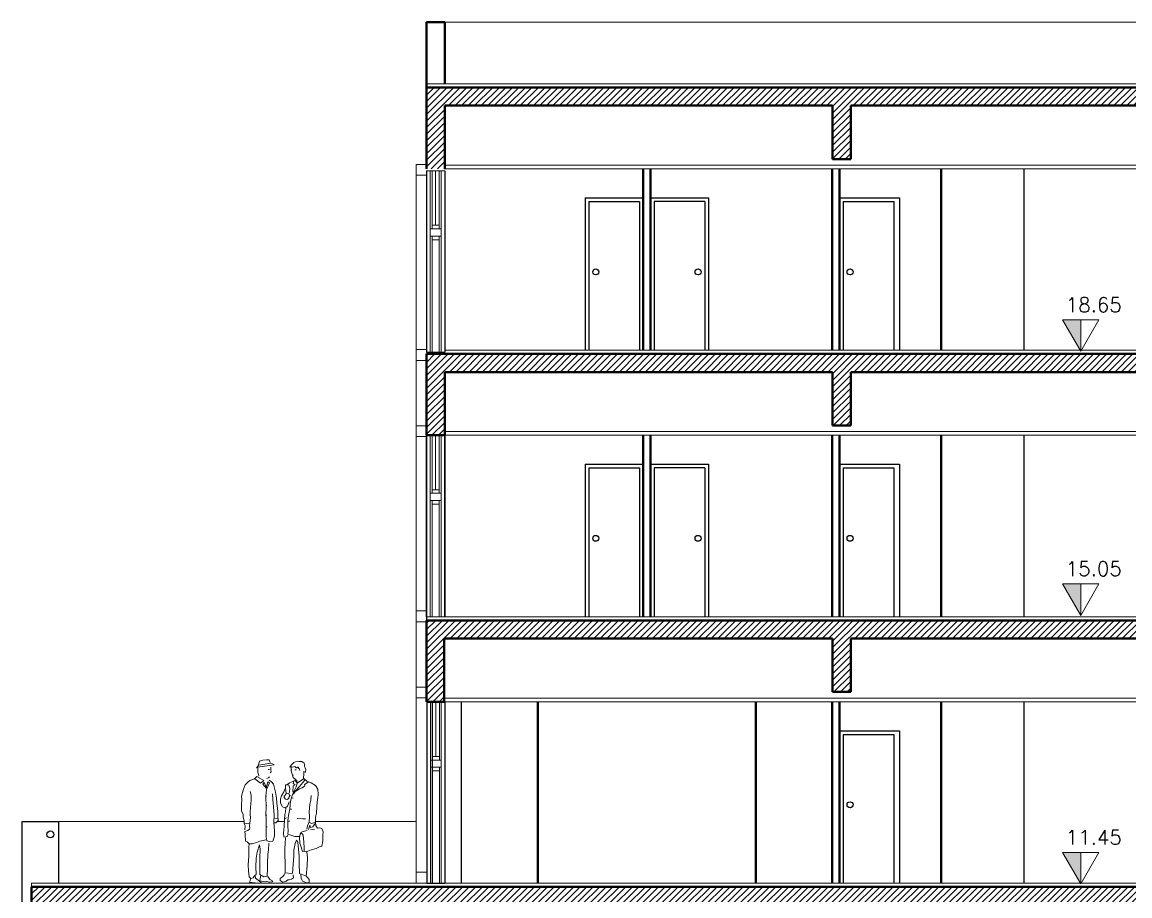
# Model space of a CAD drawing. Extents: x 1018 to 1352, y -109 to 184.
# Drawn here: x 1035.15 to 1050.4, y -85.64 to -73.61 of the extents above; entities that cross this region are included whole.
import ezdxf

# ---------------------------------------------------------------- set-up
doc = ezdxf.new("R2010")
doc.units = 0
doc.header["$LTSCALE"] = 0.5
for name, color, linetype, lineweight in [('Acotaciones', 9, 'CONTINUOUS', 9), ('Carpintería', 55, 'CONTINUOUS', 20), ('Detalles .05', 243, 'CONTINUOUS', 5), ('Detalles 01', 8, 'CONTINUOUS', 9), ('Muros corte', 7, 'CONTINUOUS', 40), ('Muros vista', 253, 'CONTINUOUS', 25), ('Pisos', 252, 'CONTINUOUS', 18), ('Punta 01', 6, 'CONTINUOUS', 9), ('Punta 015', 64, 'CONTINUOUS', 13), ('Punta 02', 11, 'CONTINUOUS', 20), ('Tratamiento pisos', 251, 'CONTINUOUS', 9), ('Vidrios', 147, 'CONTINUOUS', 13)]:
    doc.layers.add(name, color=color, linetype=linetype, lineweight=lineweight)
doc.styles.add('Texto 2 mm', font='simplex.shx', dxfattribs={"height": 0.2})

msp = doc.modelspace()

# ---------------------------------------------------------------- hatches: boundary and pattern name
at = {"layer": 'Detalles 01', "ltscale": 0.02}
h = msp.add_hatch(dxfattribs=at)
h.set_pattern_fill('ANSI31', color=256, scale=0.02, style=0)
h.set_pattern_definition([(45, (1205.456305, -121.36263), (-0.04490128, 0.04490128), [])])
h.paths.add_polyline_path([(1052.29, -74.758), (1057.41, -74.758), (1057.41, -75.493), (1057.66, -75.493), (1057.66, -74.758), (1062.995, -74.758), (1062.995, -75.493), (1063.245, -75.493), (1063.245, -74.758), (1068.635, -74.758), (1068.635, -75.628), (1068.875, -75.628), (1068.875, -74.508), (1040.722, -74.508), (1040.722, -75.628), (1040.972, -75.628), (1040.972, -74.758), (1046.311, -74.758), (1046.311, -75.493), (1046.561, -75.493), (1046.561, -74.758), (1052.04, -74.758), (1052.04, -75.493), (1052.29, -75.493)])
h.paths.add_polyline_path([(1052.04, -79.163), (1052.29, -79.163), (1052.29, -78.428), (1057.41, -78.428), (1057.41, -79.163), (1057.66, -79.163), (1057.66, -78.428), (1062.995, -78.428), (1062.995, -79.163), (1063.245, -79.163), (1063.245, -78.428), (1068.635, -78.428), (1068.635, -79.298), (1068.875, -79.298), (1068.875, -78.178), (1040.722, -78.178), (1040.722, -79.298), (1040.972, -79.298), (1040.972, -78.428), (1046.311, -78.428), (1046.311, -79.163), (1046.561, -79.163), (1046.561, -78.428), (1052.04, -78.428)])
h.paths.add_polyline_path([(1052.29, -82.098), (1057.41, -82.098), (1057.41, -82.833), (1057.66, -82.833), (1057.66, -82.098), (1062.995, -82.098), (1062.995, -82.833), (1063.245, -82.833), (1063.245, -82.098), (1068.635, -82.098), (1068.635, -82.968), (1068.875, -82.968), (1068.875, -81.848), (1040.722, -81.848), (1040.722, -82.968), (1040.962, -82.968), (1040.962, -82.098), (1046.311, -82.098), (1046.311, -82.833), (1046.561, -82.833), (1046.561, -82.098), (1052.04, -82.098), (1052.04, -82.833), (1052.29, -82.833)])
h.paths.add_polyline_path([(1052.04, -86.503), (1052.29, -86.503), (1052.29, -85.768), (1057.41, -85.768), (1057.41, -86.503), (1057.66, -86.503), (1057.66, -85.768), (1062.995, -85.768), (1062.995, -86.503), (1063.245, -86.503), (1063.245, -85.768), (1068.635, -85.768), (1068.635, -86.638), (1068.875, -86.638), (1068.875, -85.518), (1035.285, -85.518), (1035.285, -86.638), (1035.525, -86.638), (1035.525, -85.768), (1046.311, -85.768), (1046.311, -86.503), (1046.561, -86.503), (1046.561, -85.768), (1052.04, -85.768)])
h.paths.add_polyline_path([(1052.29, -89.438), (1057.41, -89.438), (1057.41, -90.173), (1057.66, -90.173), (1057.66, -89.438), (1062.995, -89.438), (1062.995, -90.173), (1063.245, -90.173), (1063.245, -89.438), (1068.635, -89.438), (1068.635, -90.308), (1068.875, -90.308), (1068.875, -89.188), (1035.285, -89.188), (1035.285, -90.308), (1035.525, -90.308), (1035.525, -89.438), (1046.311, -89.438), (1046.311, -90.173), (1046.561, -90.173), (1046.561, -89.438), (1052.04, -89.438), (1052.04, -90.173), (1052.29, -90.173)])
at = {"layer": 'Vidrios', "linetype": 'Continuous'}
for points in [[(1049.727, -77.71), (1049.511, -77.71), (1049.475, -77.71), (1049.727, -78.142)], [(1049.727, -81.347), (1049.511, -81.347), (1049.475, -81.347), (1049.727, -81.779)], [(1049.727, -85.047), (1049.511, -85.047), (1049.475, -85.047), (1049.727, -85.479)]]:
    msp.add_hatch(color=256, dxfattribs=at).paths.add_polyline_path(points)

# ---------------------------------------------------------------- linework, layer by layer
at = {"layer": 'Acotaciones', "linetype": 'Continuous'}
for p, q in [((1049.475, -77.71), (1049.979, -77.71)), ((1049.727, -78.142), (1049.475, -77.71)), ((1049.727, -78.142), (1049.979, -77.71)), ((1049.727, -77.71), (1049.727, -78.142)), ((1049.475, -81.347), (1049.979, -81.347)), ((1049.727, -81.779), (1049.475, -81.347)), ((1049.727, -81.779), (1049.979, -81.347)), ((1049.727, -81.347), (1049.727, -81.779)), ((1049.475, -85.047), (1049.979, -85.047)), ((1049.727, -85.479), (1049.475, -85.047)), ((1049.727, -85.479), (1049.979, -85.047)), ((1049.727, -85.047), (1049.727, -85.479))]:
    msp.add_line(p, q, dxfattribs=at)
at = {"layer": 'Carpintería'}
for p, q in [((1040.577, -75.567), (1040.577, -85.467)), ((1040.702, -75.567), (1040.577, -75.567)), ((1040.727, -75.717), (1040.577, -75.717)), ((1040.797, -75.655), (1040.797, -76.455)), ((1040.847, -75.655), (1040.847, -76.405)), ((1040.897, -75.655), (1040.897, -76.455)), ((1040.772, -76.455), (1040.772, -76.555)), ((1040.772, -76.455), (1040.922, -76.455)), ((1040.797, -76.405), (1040.897, -76.405)), ((1040.922, -76.455), (1040.922, -76.555)), ((1040.772, -76.555), (1040.922, -76.555)), ((1040.797, -76.555), (1040.797, -78.155)), ((1040.797, -76.605), (1040.897, -76.605)), ((1040.897, -76.555), (1040.897, -78.155)), ((1040.577, -78.117), (1040.727, -78.117)), ((1040.577, -78.267), (1040.702, -78.267)), ((1040.702, -79.167), (1040.577, -79.167)), ((1040.727, -79.267), (1040.727, -81.767)), ((1040.727, -79.317), (1040.577, -79.317)), ((1040.797, -79.298), (1040.797, -80.098)), ((1040.847, -79.298), (1040.847, -80.048)), ((1040.897, -79.298), (1040.897, -80.098)), ((1040.797, -80.048), (1040.897, -80.048)), ((1040.772, -80.098), (1040.772, -80.198)), ((1040.772, -80.098), (1040.922, -80.098)), ((1040.772, -80.198), (1040.922, -80.198)), ((1040.797, -80.198), (1040.797, -81.798)), ((1040.897, -80.198), (1040.897, -81.798)), ((1040.922, -80.098), (1040.922, -80.198)), ((1040.797, -80.248), (1040.897, -80.248)), ((1040.577, -81.717), (1040.727, -81.717)), ((1040.577, -81.867), (1040.702, -81.867)), ((1040.702, -82.767), (1040.577, -82.767)), ((1040.727, -82.917), (1040.577, -82.917)), ((1040.727, -82.867), (1040.727, -85.367)), ((1040.799, -82.972), (1040.799, -83.772)), ((1040.849, -82.972), (1040.849, -83.722)), ((1040.899, -82.972), (1040.899, -83.772)), ((1040.774, -83.772), (1040.774, -83.872)), ((1040.774, -83.772), (1040.924, -83.772)), ((1040.774, -83.872), (1040.924, -83.872)), ((1040.799, -83.722), (1040.899, -83.722)), ((1040.799, -83.872), (1040.799, -85.472)), ((1040.899, -83.872), (1040.899, -85.472)), ((1040.924, -83.772), (1040.924, -83.872)), ((1040.799, -83.922), (1040.899, -83.922)), ((1040.577, -85.317), (1040.727, -85.317)), ((1040.577, -85.467), (1040.702, -85.467))]:
    msp.add_line(p, q, dxfattribs=at)
at = {"layer": 'Detalles .05', "ltscale": 0.02}
msp.add_line((1040.974, -73.608), (1051.651, -73.608), dxfattribs=at)
at = {"layer": 'Detalles .05'}
for p, q in [((1040.772, -75.655), (1040.772, -76.455)), ((1040.922, -75.655), (1040.922, -76.455)), ((1040.772, -76.555), (1040.772, -78.155)), ((1040.922, -76.555), (1040.922, -78.155)), ((1040.772, -79.298), (1040.772, -80.098)), ((1040.922, -79.298), (1040.922, -80.098)), ((1040.772, -80.198), (1040.772, -81.798)), ((1040.922, -80.198), (1040.922, -81.798)), ((1040.774, -82.972), (1040.774, -83.772)), ((1040.924, -82.972), (1040.924, -83.772)), ((1040.774, -83.872), (1040.774, -85.472)), ((1040.924, -83.872), (1040.924, -85.472)), ((1035.654, -84.618), (1038.21, -84.618)), ((1038.666, -84.618), (1038.766, -84.618)), ((1039.195, -84.618), (1040.577, -84.618))]:
    msp.add_line(p, q, dxfattribs=at)
at = {"layer": 'Muros corte', "ltscale": 0.02}
for p, q in [((1040.722, -74.508), (1040.722, -73.608)), ((1040.722, -73.608), (1040.974, -73.608)), ((1040.974, -73.608), (1040.974, -74.458)), ((1040.722, -74.508), (1068.875, -74.508)), ((1040.722, -74.508), (1040.722, -75.628)), ((1040.972, -74.758), (1046.311, -74.758)), ((1040.972, -74.758), (1040.972, -75.628)), ((1046.311, -74.758), (1046.311, -75.493)), ((1046.561, -74.758), (1046.561, -75.493)), ((1046.561, -74.758), (1052.04, -74.758)), ((1043.705, -75.628), (1043.705, -78.128)), ((1043.805, -75.628), (1043.805, -78.128)), ((1046.305, -75.628), (1046.305, -78.128)), ((1046.561, -75.493), (1046.311, -75.493)), ((1046.405, -75.628), (1046.405, -78.128)), ((1047.805, -75.628), (1047.805, -78.128)), ((1040.722, -78.178), (1068.875, -78.178)), ((1040.722, -78.178), (1040.722, -79.298)), ((1040.972, -78.428), (1046.311, -78.428)), ((1040.972, -78.428), (1040.972, -79.298)), ((1046.311, -78.428), (1046.311, -79.163)), ((1046.561, -78.428), (1046.561, -79.163)), ((1046.561, -78.428), (1052.04, -78.428)), ((1046.561, -79.163), (1046.311, -79.163)), ((1040.972, -79.298), (1040.722, -79.298)), ((1043.705, -79.298), (1043.705, -81.798)), ((1043.805, -79.298), (1043.805, -81.798)), ((1046.305, -79.298), (1046.305, -81.798)), ((1046.405, -79.298), (1046.405, -81.798)), ((1047.805, -79.298), (1047.805, -81.798)), ((1040.722, -81.848), (1068.875, -81.848)), ((1040.722, -81.848), (1040.722, -82.968)), ((1040.962, -82.098), (1046.311, -82.098)), ((1040.962, -82.098), (1040.962, -82.968)), ((1046.311, -82.098), (1046.311, -82.833)), ((1046.561, -82.098), (1046.561, -82.833)), ((1046.561, -82.098), (1052.04, -82.098)), ((1046.561, -82.833), (1046.311, -82.833)), ((1040.722, -82.968), (1040.962, -82.968)), ((1042.255, -82.968), (1042.255, -85.468)), ((1045.255, -82.968), (1045.255, -85.468)), ((1046.305, -82.968), (1046.305, -85.468)), ((1046.405, -82.968), (1046.405, -85.468)), ((1047.805, -82.968), (1047.805, -85.468)), ((1035.285, -85.518), (1068.875, -85.518)), ((1035.285, -85.518), (1035.285, -86.638))]:
    msp.add_line(p, q, dxfattribs=at)
at = {"layer": 'Muros vista', "ltscale": 0.02}
for p, q in [((1048.945, -75.628), (1048.945, -78.128)), ((1042.905, -76.028), (1042.905, -78.128)), ((1042.905, -76.028), (1043.705, -76.028)), ((1042.955, -76.078), (1042.955, -78.128)), ((1042.955, -76.078), (1043.655, -76.078)), ((1043.655, -76.078), (1043.655, -78.128)), ((1043.805, -76.028), (1044.605, -76.028)), ((1044.555, -76.078), (1043.855, -76.078)), ((1043.855, -76.078), (1043.855, -78.128)), ((1044.555, -76.078), (1044.555, -78.128)), ((1044.605, -76.028), (1044.605, -78.128)), ((1046.405, -76.028), (1047.235, -76.028)), ((1046.455, -76.078), (1046.455, -78.128)), ((1046.455, -76.078), (1047.155, -76.078)), ((1047.155, -76.078), (1047.155, -78.128)), ((1047.235, -76.028), (1047.235, -78.128)), ((1040.972, -79.248), (1040.972, -81.748)), ((1040.972, -81.798), (1040.972, -79.248)), ((1040.722, -81.798), (1040.722, -79.298)), ((1048.945, -79.298), (1048.945, -81.798)), ((1042.905, -79.698), (1042.905, -81.798)), ((1042.905, -79.698), (1043.705, -79.698)), ((1042.955, -79.748), (1042.955, -81.798)), ((1042.955, -79.748), (1043.655, -79.748)), ((1043.655, -79.748), (1043.655, -81.798)), ((1043.805, -79.698), (1044.605, -79.698)), ((1044.555, -79.748), (1043.855, -79.748)), ((1043.855, -79.748), (1043.855, -81.798)), ((1044.555, -79.748), (1044.555, -81.798)), ((1044.605, -79.698), (1044.605, -81.798)), ((1046.405, -79.698), (1047.235, -79.698)), ((1046.455, -79.748), (1046.455, -81.798)), ((1046.455, -79.748), (1047.155, -79.748)), ((1047.155, -79.748), (1047.155, -81.798)), ((1047.235, -79.698), (1047.235, -81.798)), ((1040.722, -81.798), (1040.722, -81.848)), ((1040.805, -85.468), (1040.805, -82.968)), ((1041.205, -85.468), (1041.205, -82.968)), ((1048.945, -82.968), (1048.945, -85.468)), ((1046.405, -83.368), (1047.235, -83.368)), ((1047.235, -83.368), (1047.235, -85.468)), ((1046.455, -83.418), (1046.455, -85.468)), ((1046.455, -83.418), (1047.155, -83.418)), ((1047.155, -83.418), (1047.155, -85.468)), ((1035.154, -92.808), (1035.154, -84.618)), ((1035.154, -84.618), (1035.654, -84.618)), ((1035.654, -84.618), (1035.654, -85.468))]:
    msp.add_line(p, q, dxfattribs=at)
at = {"layer": 'Muros vista'}
for p, q in [((1040.722, -75.655), (1040.722, -78.155)), ((1040.972, -75.655), (1040.972, -78.155)), ((1040.722, -79.298), (1040.722, -81.798)), ((1040.972, -79.298), (1040.972, -81.798)), ((1040.724, -82.972), (1040.724, -85.472)), ((1040.974, -82.972), (1040.974, -85.472))]:
    msp.add_line(p, q, dxfattribs=at)
at = {"layer": 'Muros vista', "ltscale": 0.02}
for centre, radius in [((1043.052, -77.048), 0.0411), ((1044.459, -77.048), 0.0411), ((1046.552, -77.048), 0.0411), ((1043.052, -80.718), 0.0411), ((1044.459, -80.718), 0.0411), ((1046.552, -80.718), 0.0411), ((1046.552, -84.388), 0.0411), ((1035.543, -84.797), 0.0476)]:
    msp.add_circle(centre, radius, dxfattribs=at)
at = {"layer": 'Pisos', "ltscale": 0.02}
for p, q in [((1040.722, -74.458), (1068.875, -74.458)), ((1040.972, -78.128), (1068.635, -78.128)), ((1040.722, -81.798), (1068.635, -81.798)), ((1035.285, -85.468), (1068.635, -85.468)), ((1035.285, -85.518), (1035.285, -85.468))]:
    msp.add_line(p, q, dxfattribs=at)
at = {"layer": 'Punta 01'}
for p, q in [((1038.379, -83.879), (1038.402, -83.854)), ((1038.396, -83.872), (1038.624, -83.837)), ((1038.402, -83.854), (1038.408, -83.838)), ((1038.42, -83.787), (1038.409, -83.836)), ((1038.413, -83.844), (1038.577, -83.816)), ((1038.466, -83.773), (1038.42, -83.787)), ((1038.52, -83.769), (1038.466, -83.773)), ((1038.554, -83.77), (1038.52, -83.769)), ((1038.571, -83.805), (1038.554, -83.77)), ((1038.577, -83.816), (1038.623, -83.835)), ((1038.578, -83.884), (1038.58, -83.87)), ((1038.858, -83.842), (1038.838, -83.869)), ((1038.838, -83.869), (1038.859, -83.865)), ((1038.859, -83.865), (1038.857, -83.919)), ((1038.893, -83.807), (1038.858, -83.842)), ((1038.867, -83.865), (1038.875, -83.87)), ((1038.875, -83.87), (1038.907, -83.862)), ((1038.939, -83.789), (1038.893, -83.807)), ((1038.907, -83.862), (1038.926, -83.878)), ((1038.969, -83.79), (1038.939, -83.789)), ((1038.944, -83.872), (1038.951, -83.868)), ((1038.951, -83.868), (1038.958, -83.871)), ((1038.958, -83.871), (1038.96, -83.883)), ((1039.004, -83.79), (1038.969, -83.79)), ((1039.038, -83.815), (1039.004, -83.79)), ((1039.04, -83.832), (1039.038, -83.815)), ((1039.041, -83.859), (1039.04, -83.832)), ((1039.05, -83.88), (1039.041, -83.859)), ((1038.352, -84.031), (1038.383, -83.997)), ((1038.397, -83.873), (1038.379, -83.879)), ((1038.383, -83.997), (1038.482, -84.055)), ((1038.4, -83.882), (1038.396, -83.872)), ((1038.399, -83.943), (1038.4, -83.882)), ((1038.412, -83.984), (1038.399, -83.943)), ((1038.412, -83.996), (1038.412, -83.984)), ((1038.521, -84.027), (1038.546, -84.015)), ((1038.541, -83.902), (1038.561, -83.902)), ((1038.546, -84.015), (1038.56, -84.002)), ((1038.571, -83.95), (1038.581, -83.933)), ((1038.577, -83.907), (1038.578, -83.884)), ((1038.581, -83.933), (1038.577, -83.907)), ((1038.857, -83.919), (1038.885, -84.014)), ((1038.858, -83.904), (1038.868, -83.905)), ((1038.878, -83.981), (1038.881, -83.982)), ((1038.881, -83.982), (1038.892, -83.982)), ((1038.885, -84.014), (1038.915, -84.034)), ((1038.908, -83.907), (1038.926, -83.908)), ((1038.926, -83.878), (1038.935, -83.878)), ((1038.935, -83.878), (1038.944, -83.872)), ((1038.96, -83.883), (1038.972, -83.898)), ((1038.972, -83.898), (1038.975, -83.914)), ((1039.03, -84.022), (1039.031, -83.964)), ((1039.072, -84.062), (1039.03, -84.022)), ((1039.031, -83.964), (1039.033, -83.928)), ((1039.033, -83.928), (1039.05, -83.937)), ((1039.062, -83.907), (1039.05, -83.88)), ((1039.05, -83.937), (1039.056, -83.934)), ((1039.056, -83.934), (1039.062, -83.907)), ((1038.198, -84.188), (1038.223, -84.115)), ((1038.223, -84.115), (1038.243, -84.095)), ((1038.243, -84.095), (1038.266, -84.072)), ((1038.266, -84.072), (1038.291, -84.055)), ((1038.291, -84.055), (1038.352, -84.031)), ((1038.436, -84.089), (1038.356, -84.029)), ((1038.482, -84.055), (1038.436, -84.089)), ((1038.488, -84.076), (1038.467, -84.105)), ((1038.467, -84.105), (1038.516, -84.158)), ((1038.487, -84.082), (1038.512, -84.141)), ((1038.519, -84.176), (1038.507, -84.268)), ((1038.516, -84.158), (1038.536, -84.07)), ((1038.561, -84.086), (1038.519, -84.176)), ((1038.536, -84.07), (1038.561, -84.086)), ((1038.588, -84.073), (1038.553, -84.05)), ((1038.616, -84.106), (1038.588, -84.073)), ((1038.642, -84.213), (1038.616, -84.106)), ((1038.755, -84.212), (1038.774, -84.166)), ((1038.774, -84.166), (1038.782, -84.153)), ((1038.782, -84.115), (1038.805, -84.115)), ((1038.782, -84.15), (1038.782, -84.115)), ((1038.783, -84.205), (1038.782, -84.15)), ((1038.805, -84.115), (1038.809, -84.108)), ((1038.805, -84.115), (1038.826, -84.119)), ((1038.809, -84.108), (1038.834, -84.087)), ((1038.826, -84.119), (1038.839, -84.161)), ((1038.834, -84.087), (1038.879, -84.066)), ((1038.839, -84.161), (1038.837, -84.215)), ((1038.879, -84.066), (1038.907, -84.055)), ((1038.886, -84.126), (1038.881, -84.21)), ((1038.896, -84.062), (1038.886, -84.097)), ((1038.886, -84.097), (1038.913, -84.113)), ((1038.913, -84.113), (1038.886, -84.126)), ((1038.927, -84.143), (1038.9, -84.198)), ((1038.911, -84.055), (1038.94, -84.092)), ((1038.915, -84.034), (1038.934, -84.055)), ((1038.972, -84.136), (1038.916, -84.195)), ((1038.923, -84.199), (1038.973, -84.167)), ((1038.932, -84.126), (1038.927, -84.143)), ((1038.941, -84.093), (1038.932, -84.126)), ((1038.934, -84.055), (1038.941, -84.093)), ((1039.029, -84.033), (1038.94, -84.092)), ((1039.018, -84.083), (1038.972, -84.136)), ((1038.973, -84.167), (1039.01, -84.155)), ((1039.01, -84.155), (1039.046, -84.129)), ((1039.047, -84.047), (1039.018, -84.083)), ((1039.043, -84.11), (1039.052, -84.104)), ((1039.046, -84.129), (1039.043, -84.11)), ((1039.052, -84.104), (1039.096, -84.072)), ((1039.135, -84.088), (1039.072, -84.062)), ((1039.194, -84.121), (1039.135, -84.088)), ((1039.224, -84.175), (1039.194, -84.121)), ((1039.229, -84.248), (1039.224, -84.175)), ((1038.175, -84.383), (1038.178, -84.322)), ((1038.176, -84.268), (1038.198, -84.188)), ((1038.178, -84.322), (1038.176, -84.268)), ((1038.306, -84.258), (1038.294, -84.204)), ((1038.303, -84.369), (1038.305, -84.323)), ((1038.305, -84.323), (1038.306, -84.296)), ((1038.306, -84.296), (1038.306, -84.258)), ((1038.507, -84.268), (1038.515, -84.428)), ((1038.514, -84.268), (1038.52, -84.268)), ((1038.606, -84.316), (1038.6, -84.238)), ((1038.613, -84.418), (1038.606, -84.316)), ((1038.655, -84.298), (1038.642, -84.213)), ((1038.661, -84.368), (1038.655, -84.298)), ((1038.709, -84.365), (1038.713, -84.308)), ((1038.713, -84.308), (1038.727, -84.267)), ((1038.727, -84.267), (1038.755, -84.212)), ((1038.776, -84.255), (1038.762, -84.283)), ((1038.763, -84.26), (1038.763, -84.289)), ((1038.763, -84.289), (1038.782, -84.312)), ((1038.79, -84.232), (1038.776, -84.255)), ((1038.782, -84.312), (1038.807, -84.314)), ((1038.795, -84.237), (1038.783, -84.205)), ((1038.826, -84.23), (1038.795, -84.237)), ((1038.807, -84.314), (1038.828, -84.297)), ((1038.824, -84.29), (1038.833, -84.263)), ((1038.837, -84.215), (1038.825, -84.232)), ((1038.833, -84.263), (1038.826, -84.23)), ((1038.828, -84.297), (1038.844, -84.256)), ((1038.871, -84.259), (1038.851, -84.338)), ((1038.9, -84.198), (1038.871, -84.259)), ((1038.876, -84.294), (1038.882, -84.3)), ((1038.882, -84.3), (1038.882, -84.294)), ((1038.916, -84.195), (1038.892, -84.24)), ((1038.902, -84.208), (1038.923, -84.199)), ((1039.115, -84.386), (1039.129, -84.321)), ((1039.129, -84.321), (1039.133, -84.262)), ((1039.215, -84.343), (1039.226, -84.293)), ((1039.226, -84.293), (1039.229, -84.248)), ((1038.176, -84.471), (1038.175, -84.383)), ((1038.195, -84.521), (1038.176, -84.471)), ((1038.293, -84.489), (1038.299, -84.428)), ((1038.299, -84.428), (1038.303, -84.369)), ((1038.515, -84.428), (1038.511, -84.516)), ((1038.518, -84.396), (1038.524, -84.396)), ((1038.625, -84.533), (1038.613, -84.418)), ((1038.676, -84.482), (1038.661, -84.368)), ((1038.675, -84.543), (1038.676, -84.482)), ((1038.737, -84.415), (1038.709, -84.365)), ((1038.77, -84.43), (1038.737, -84.415)), ((1038.785, -84.431), (1038.77, -84.43)), ((1038.781, -84.484), (1038.785, -84.431)), ((1038.782, -84.432), (1038.807, -84.407)), ((1038.807, -84.407), (1038.832, -84.348)), ((1038.839, -84.445), (1038.822, -84.536)), ((1038.851, -84.338), (1038.839, -84.445)), ((1038.85, -84.448), (1038.858, -84.453)), ((1038.858, -84.453), (1038.859, -84.446)), ((1039.108, -84.486), (1039.115, -84.386)), ((1039.205, -84.498), (1039.212, -84.423)), ((1039.212, -84.423), (1039.215, -84.343)), ((1038.198, -84.559), (1038.195, -84.521)), ((1038.209, -84.609), (1038.198, -84.559)), ((1038.211, -84.647), (1038.209, -84.609)), ((1038.283, -84.68), (1038.292, -84.606)), ((1038.292, -84.523), (1038.293, -84.489)), ((1038.296, -84.562), (1038.292, -84.523)), ((1038.292, -84.606), (1038.296, -84.562)), ((1038.511, -84.516), (1038.512, -84.578)), ((1038.512, -84.578), (1038.512, -84.736)), ((1038.516, -84.533), (1038.522, -84.533)), ((1038.619, -84.628), (1038.625, -84.533)), ((1038.629, -84.747), (1038.619, -84.628)), ((1038.623, -84.576), (1038.677, -84.574)), ((1038.63, -84.636), (1038.649, -84.635)), ((1038.649, -84.635), (1038.678, -84.606)), ((1038.678, -84.606), (1038.675, -84.543)), ((1038.762, -84.687), (1038.768, -84.59)), ((1038.768, -84.59), (1038.771, -84.522)), ((1038.792, -84.57), (1038.768, -84.58)), ((1038.771, -84.522), (1038.781, -84.484)), ((1038.814, -84.605), (1038.813, -84.682)), ((1038.822, -84.536), (1038.814, -84.605)), ((1038.822, -84.612), (1038.83, -84.62)), ((1038.83, -84.62), (1038.833, -84.61)), ((1038.94, -84.575), (1039.019, -84.584)), ((1039.019, -84.584), (1039.053, -84.584)), ((1039.085, -84.678), (1039.107, -84.623)), ((1039.137, -84.644), (1039.103, -84.629)), ((1039.107, -84.623), (1039.109, -84.553)), ((1039.109, -84.553), (1039.108, -84.486)), ((1039.186, -84.634), (1039.137, -84.644)), ((1039.195, -84.565), (1039.205, -84.498)), ((1039.195, -84.634), (1039.195, -84.565)), ((1039.198, -84.674), (1039.195, -84.634)), ((1038.211, -84.648), (1038.286, -84.641)), ((1038.226, -84.68), (1038.211, -84.647)), ((1038.218, -84.732), (1038.226, -84.68)), ((1038.22, -84.757), (1038.262, -84.744)), ((1038.225, -84.799), (1038.22, -84.757)), ((1038.262, -84.744), (1038.285, -84.726)), ((1038.291, -84.706), (1038.283, -84.68)), ((1038.285, -84.726), (1038.291, -84.706)), ((1038.512, -84.736), (1038.515, -84.828)), ((1038.52, -84.693), (1038.526, -84.693)), ((1038.628, -84.822), (1038.629, -84.747)), ((1038.753, -84.781), (1038.762, -84.687)), ((1038.757, -84.828), (1038.753, -84.781)), ((1038.813, -84.682), (1038.815, -84.745)), ((1038.815, -84.745), (1038.814, -84.793)), ((1038.981, -84.791), (1038.994, -84.768)), ((1038.994, -84.768), (1039.023, -84.805)), ((1039.004, -84.762), (1039.078, -84.742)), ((1039.073, -84.724), (1039.085, -84.678)), ((1039.098, -84.727), (1039.117, -84.668)), ((1039.117, -84.668), (1039.122, -84.703)), ((1039.122, -84.703), (1039.157, -84.693)), ((1039.122, -84.732), (1039.181, -84.722)), ((1039.157, -84.693), (1039.186, -84.653)), ((1039.221, -84.711), (1039.198, -84.674)), ((1039.253, -84.707), (1039.221, -84.711)), ((1039.282, -84.717), (1039.253, -84.707)), ((1039.299, -84.759), (1039.282, -84.717)), ((1039.296, -84.807), (1039.299, -84.759)), ((1038.229, -84.891), (1038.225, -84.799)), ((1038.251, -84.898), (1038.229, -84.891)), ((1038.281, -84.924), (1038.251, -84.898)), ((1038.276, -84.974), (1038.281, -84.924)), ((1038.28, -84.924), (1038.32, -84.924)), ((1038.32, -84.924), (1038.379, -84.91)), ((1038.379, -84.91), (1038.428, -84.89)), ((1038.428, -84.89), (1038.472, -84.88)), ((1038.472, -84.88), (1038.507, -84.87)), ((1038.515, -84.828), (1038.521, -84.886)), ((1038.521, -84.886), (1038.561, -84.894)), ((1038.544, -85.009), (1038.551, -84.917)), ((1038.561, -84.894), (1038.605, -84.889)), ((1038.605, -84.889), (1038.628, -84.822)), ((1038.776, -84.833), (1038.757, -84.828)), ((1038.772, -84.993), (1038.775, -84.917)), ((1038.775, -84.917), (1038.779, -84.844)), ((1038.796, -84.823), (1038.776, -84.833)), ((1038.814, -84.812), (1038.796, -84.823)), ((1038.814, -84.793), (1038.91, -84.823)), ((1038.893, -85.015), (1038.912, -84.92)), ((1038.91, -84.823), (1038.969, -84.827)), ((1038.912, -84.92), (1038.931, -84.876)), ((1038.931, -84.876), (1038.948, -84.901)), ((1038.948, -84.901), (1038.96, -85.005)), ((1038.971, -84.84), (1038.981, -84.791)), ((1038.979, -84.917), (1038.971, -84.84)), ((1039, -84.988), (1038.979, -84.917)), ((1039.023, -84.805), (1039.031, -84.904)), ((1039.031, -84.904), (1039.037, -84.981)), ((1039.281, -84.958), (1039.292, -84.887)), ((1039.292, -84.887), (1039.296, -84.807)), ((1038.273, -85.097), (1038.276, -85.02)), ((1038.276, -85.02), (1038.276, -84.974)), ((1038.377, -85.125), (1038.389, -85.041)), ((1038.389, -85.041), (1038.42, -84.942)), ((1038.42, -84.942), (1038.43, -85)), ((1038.43, -85), (1038.425, -85.122)), ((1038.531, -85.188), (1038.536, -85.075)), ((1038.536, -85.075), (1038.544, -85.009)), ((1038.769, -85.07), (1038.772, -84.993)), ((1038.774, -85.2), (1038.769, -85.07)), ((1038.895, -85.094), (1038.893, -85.015)), ((1038.96, -85.005), (1038.97, -85.091)), ((1038.97, -85.091), (1038.966, -85.202)), ((1039.016, -85.03), (1039, -84.988)), ((1039.039, -85.028), (1039.016, -85.03)), ((1039.037, -84.981), (1039.038, -85.034)), ((1039.038, -85.034), (1039.089, -85.027)), ((1039.085, -85.121), (1039.072, -85.038)), ((1039.089, -85.027), (1039.134, -85.01)), ((1039.134, -85.01), (1039.201, -84.99)), ((1039.201, -84.99), (1039.255, -84.963)), ((1039.255, -84.963), (1039.281, -84.958)), ((1038.267, -85.215), (1038.273, -85.097)), ((1038.272, -85.299), (1038.267, -85.215)), ((1038.37, -85.246), (1038.377, -85.125)), ((1038.425, -85.122), (1038.425, -85.233)), ((1038.425, -85.233), (1038.427, -85.347)), ((1038.534, -85.266), (1038.531, -85.188)), ((1038.776, -85.326), (1038.774, -85.2)), ((1038.874, -85.336), (1038.884, -85.209)), ((1038.884, -85.209), (1038.895, -85.094)), ((1038.966, -85.202), (1038.971, -85.337)), ((1039.063, -85.371), (1039.076, -85.226)), ((1039.076, -85.226), (1039.085, -85.121)), ((1038.279, -85.379), (1038.272, -85.299)), ((1038.301, -85.402), (1038.279, -85.379)), ((1038.334, -85.395), (1038.301, -85.402)), ((1038.359, -85.361), (1038.334, -85.395)), ((1038.359, -85.361), (1038.377, -85.349)), ((1038.366, -85.4), (1038.368, -85.374)), ((1038.446, -85.461), (1038.367, -85.397)), ((1038.377, -85.343), (1038.37, -85.246)), ((1038.427, -85.347), (1038.48, -85.382)), ((1038.442, -85.359), (1038.432, -85.407)), ((1038.48, -85.382), (1038.526, -85.373)), ((1038.526, -85.373), (1038.534, -85.266)), ((1038.566, -85.418), (1038.539, -85.377)), ((1038.741, -85.374), (1038.707, -85.404)), ((1038.763, -85.353), (1038.741, -85.374)), ((1038.776, -85.326), (1038.763, -85.353)), ((1038.772, -85.326), (1038.866, -85.335)), ((1038.864, -85.411), (1038.891, -85.394)), ((1038.891, -85.394), (1038.885, -85.354)), ((1038.971, -85.337), (1039.063, -85.371)), ((1038.989, -85.347), (1038.996, -85.397)), ((1038.996, -85.397), (1039.004, -85.421)), ((1039.083, -85.388), (1039.067, -85.378)), ((1039.108, -85.419), (1039.083, -85.388)), ((1038.292, -85.435), (1038.285, -85.454)), ((1038.285, -85.454), (1038.364, -85.463)), ((1038.298, -85.399), (1038.292, -85.435)), ((1038.432, -85.407), (1038.428, -85.437)), ((1038.428, -85.437), (1038.502, -85.449)), ((1038.502, -85.449), (1038.519, -85.447)), ((1038.519, -85.447), (1038.565, -85.456)), ((1038.565, -85.456), (1038.598, -85.45)), ((1038.604, -85.439), (1038.566, -85.418)), ((1038.598, -85.45), (1038.604, -85.439)), ((1038.707, -85.404), (1038.706, -85.432)), ((1038.706, -85.432), (1038.744, -85.454)), ((1038.744, -85.454), (1038.786, -85.446)), ((1038.786, -85.446), (1038.81, -85.42)), ((1038.81, -85.42), (1038.831, -85.421)), ((1038.831, -85.421), (1038.864, -85.411)), ((1039.004, -85.421), (1039.015, -85.442)), ((1039.015, -85.442), (1039.07, -85.463)), ((1039.07, -85.463), (1039.105, -85.46)), ((1039.105, -85.46), (1039.108, -85.419))]:
    msp.add_line(p, q, dxfattribs=at)
at = {"layer": 'Punta 02', "ltscale": 0.02}
for p, q in [((1040.972, -75.578), (1068.635, -75.578)), ((1040.972, -75.628), (1068.635, -75.628)), ((1040.972, -79.248), (1068.635, -79.248)), ((1040.972, -79.298), (1068.635, -79.298)), ((1040.962, -82.918), (1068.635, -82.918)), ((1040.962, -82.968), (1068.635, -82.968))]:
    msp.add_line(p, q, dxfattribs=at)
at = {"layer": 'Tratamiento pisos', "ltscale": 0.02}
for p, q in [((1040.722, -75.655), (1040.972, -75.655)), ((1040.972, -75.655), (1040.972, -78.155)), ((1040.972, -78.155), (1040.722, -78.155)), ((1040.722, -79.298), (1040.972, -79.298)), ((1040.972, -79.298), (1040.972, -81.798)), ((1040.972, -81.798), (1040.722, -81.798)), ((1040.724, -82.972), (1040.974, -82.972)), ((1040.974, -82.972), (1040.974, -85.472)), ((1040.974, -85.472), (1040.724, -85.472))]:
    msp.add_line(p, q, dxfattribs=at)

# ---------------------------------------------------------------- texts
at = {"layer": 'Punta 015', "linetype": 'Continuous', "char_height": 0.2, "attachment_point": 5, "style": 'Texto 2 mm'}
for s, insert in [('18.65', (1049.907, -77.501)), ('15.05', (1049.907, -81.137)), ('11.45', (1049.907, -84.837))]:
    msp.add_mtext(s, dxfattribs=dict(at, insert=insert))

doc.saveas('drawing.dxf')
